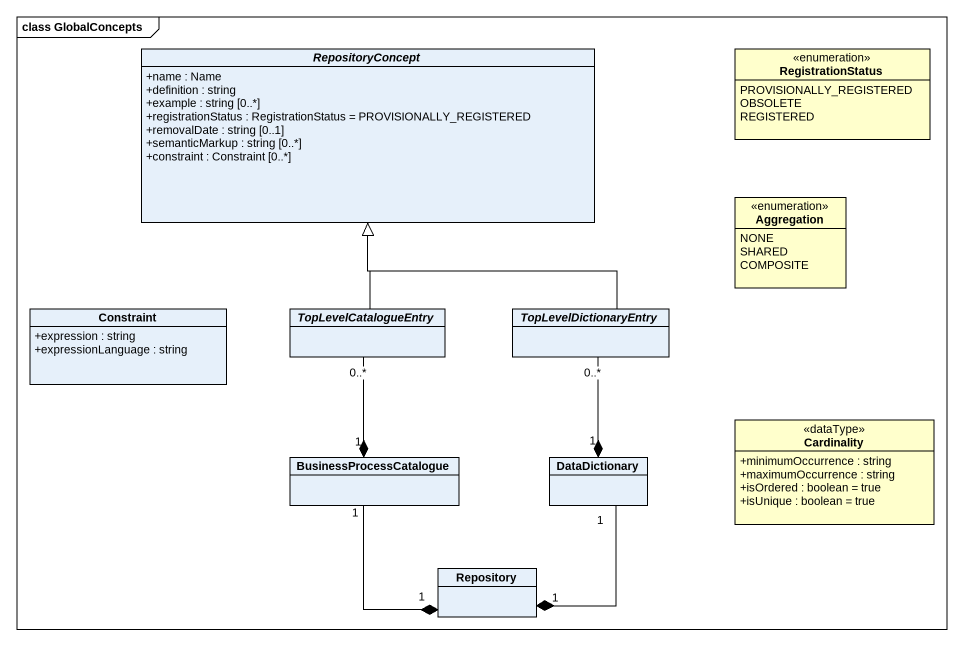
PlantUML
@startuml
mainframe class GlobalConcepts
hide circle
hide empty members
skinparam classAttributeIconSize 0
abstract class RepositoryConcept {
  +name : Name
  +definition : string
  +example : string [0..*]
  +registrationStatus : RegistrationStatus = PROVISIONALLY_REGISTERED
  +removalDate : string [0..1]
  +semanticMarkup : string [0..*]
  +constraint : Constraint [0..*]
}
enum RegistrationStatus #FFFFCC {
  PROVISIONALLY_REGISTERED
  OBSOLETE
  REGISTERED
}
enum Aggregation #FFFFCC {
  NONE
  SHARED
  COMPOSITE
}
class Constraint {
  +expression : string
  +expressionLanguage : string
}
abstract class TopLevelCatalogueEntry
abstract class TopLevelDictionaryEntry
class BusinessProcessCatalogue
class DataDictionary
class Cardinality <<dataType>> #FFFFCC {
  +minimumOccurrence : string
  +maximumOccurrence : string
  +isOrdered : boolean = true
  +isUnique : boolean = true
}
class Repository
TopLevelCatalogueEntry -up-|> RepositoryConcept
TopLevelDictionaryEntry -up-|> RepositoryConcept
BusinessProcessCatalogue "1" *-up- "0..*" TopLevelCatalogueEntry
DataDictionary "1" *-up- "0..*" TopLevelDictionaryEntry
Repository "1" *-up- "1" BusinessProcessCatalogue
Repository "1" *-up- "1" DataDictionary
@enduml
